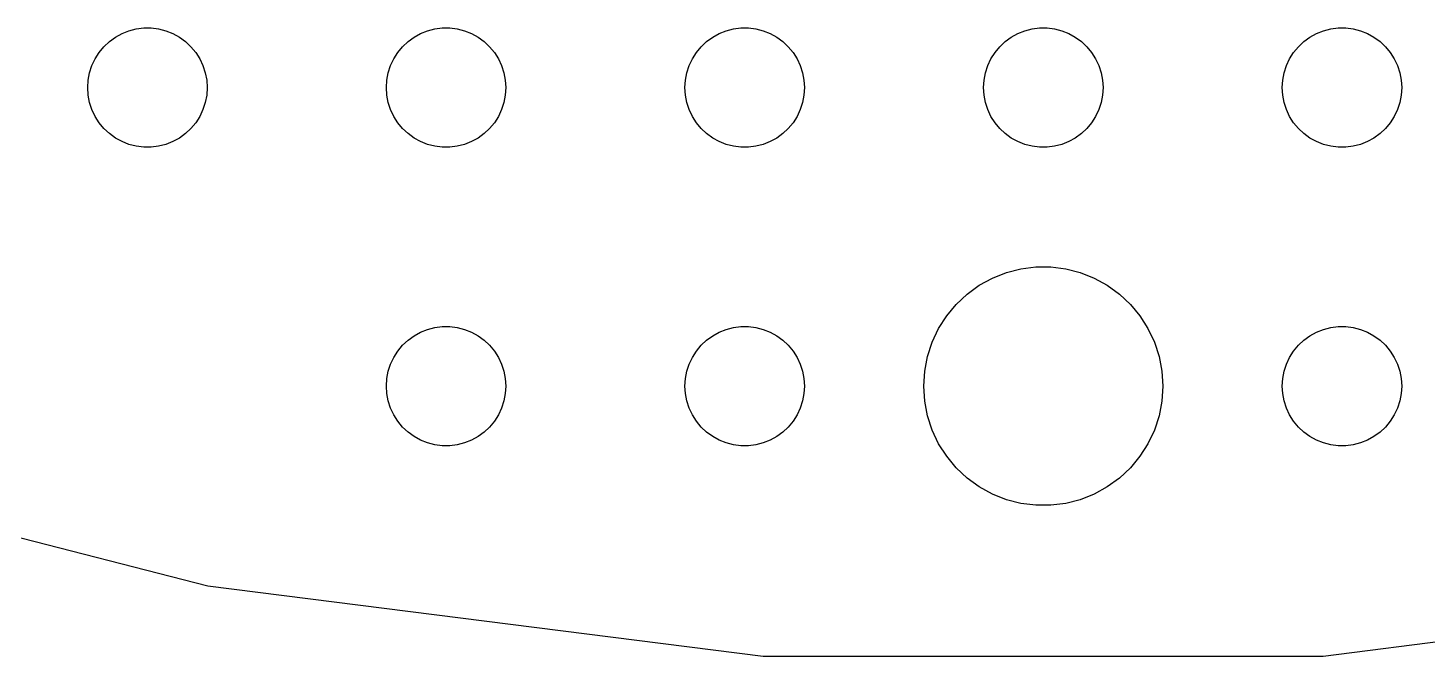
# Model space of a CAD drawing. Header units: metres. Extents: x -112 to 112, y -112 to 112.
# Drawn here: x -25.5 to 9.66, y -111.78 to -96 of the extents above; entities that cross this region are included whole.
import ezdxf

# ---------------------------------------------------------------- set-up
doc = ezdxf.new("R2010")
doc.units = ezdxf.units.M

msp = doc.modelspace()

# ---------------------------------------------------------------- linework, layer by layer
for p, q in [((-23.4561, -96.3442), (-23.3037, -96.2335)), ((-23.3037, -96.2335), (-23.1387, -96.1428)), ((-23.1387, -96.1428), (-22.9635, -96.0734)), ((-22.9635, -96.0734), (-22.7811, -96.0266)), ((-22.7811, -96.0266), (-22.5942, -96.003)), ((-22.5942, -96.003), (-22.4058, -96.003)), ((-22.4058, -96.003), (-22.2189, -96.0266)), ((-22.2189, -96.0266), (-22.0365, -96.0734)), ((-22.0365, -96.0734), (-21.8613, -96.1428)), ((-21.8613, -96.1428), (-21.6963, -96.2335)), ((-21.6963, -96.2335), (-21.5439, -96.3442)), ((-15.9561, -96.3442), (-15.8037, -96.2335)), ((-15.8037, -96.2335), (-15.6387, -96.1428)), ((-15.6387, -96.1428), (-15.4635, -96.0734)), ((-15.4635, -96.0734), (-15.2811, -96.0266)), ((-15.2811, -96.0266), (-15.0942, -96.003)), ((-15.0942, -96.003), (-14.9058, -96.003)), ((-14.9058, -96.003), (-14.7189, -96.0266)), ((-14.7189, -96.0266), (-14.5365, -96.0734)), ((-14.5365, -96.0734), (-14.3613, -96.1428)), ((-14.3613, -96.1428), (-14.1963, -96.2335)), ((-14.1963, -96.2335), (-14.0439, -96.3442)), ((-8.45613, -96.3442), (-8.30373, -96.2335)), ((-8.30373, -96.2335), (-8.13866, -96.1428)), ((-8.13866, -96.1428), (-7.96352, -96.0734)), ((-7.96352, -96.0734), (-7.78107, -96.0266)), ((-7.78107, -96.0266), (-7.59418, -96.003)), ((-7.59418, -96.003), (-7.40581, -96.003)), ((-7.40581, -96.003), (-7.21892, -96.0266)), ((-7.21892, -96.0266), (-7.03647, -96.0734)), ((-7.03647, -96.0734), (-6.86133, -96.1428)), ((-6.86133, -96.1428), (-6.69626, -96.2335)), ((-6.69626, -96.2335), (-6.54385, -96.3442)), ((-0.95613, -96.3442), (-0.80373, -96.2335)), ((-0.80373, -96.2335), (-0.63866, -96.1428)), ((-0.63866, -96.1428), (-0.46352, -96.0734)), ((-0.46352, -96.0734), (-0.28107, -96.0266)), ((-0.28107, -96.0266), (-0.09418, -96.003)), ((-0.09418, -96.003), (0.09418, -96.003)), ((0.09418, -96.003), (0.28107, -96.0266)), ((0.28107, -96.0266), (0.46352, -96.0734)), ((0.46352, -96.0734), (0.63866, -96.1428)), ((0.63866, -96.1428), (0.80373, -96.2335)), ((0.80373, -96.2335), (0.95613, -96.3442)), ((6.54385, -96.3442), (6.69626, -96.2335)), ((6.69626, -96.2335), (6.86133, -96.1428)), ((6.86133, -96.1428), (7.03647, -96.0734)), ((7.03647, -96.0734), (7.21892, -96.0266)), ((7.21892, -96.0266), (7.40581, -96.003)), ((7.40581, -96.003), (7.59418, -96.003)), ((7.59418, -96.003), (7.78107, -96.0266)), ((7.78107, -96.0266), (7.96352, -96.0734)), ((7.96352, -96.0734), (8.13866, -96.1428)), ((8.13866, -96.1428), (8.30373, -96.2335)), ((8.30373, -96.2335), (8.45613, -96.3442)), ((-23.8145, -96.7774), (-23.7135, -96.6183)), ((-23.7135, -96.6183), (-23.5934, -96.4732)), ((-23.5934, -96.4732), (-23.4561, -96.3442)), ((-21.5439, -96.3442), (-21.4065, -96.4732)), ((-21.4065, -96.4732), (-21.2865, -96.6183)), ((-21.2865, -96.6183), (-21.1855, -96.7774)), ((-16.3145, -96.7774), (-16.2135, -96.6183)), ((-16.2135, -96.6183), (-16.0934, -96.4732)), ((-16.0934, -96.4732), (-15.9561, -96.3442)), ((-14.0439, -96.3442), (-13.9065, -96.4732)), ((-13.9065, -96.4732), (-13.7865, -96.6183)), ((-13.7865, -96.6183), (-13.6855, -96.7774)), ((-8.81445, -96.7774), (-8.71352, -96.6183)), ((-8.71352, -96.6183), (-8.59344, -96.4732)), ((-8.59344, -96.4732), (-8.45613, -96.3442)), ((-6.54385, -96.3442), (-6.40654, -96.4732)), ((-6.40654, -96.4732), (-6.28647, -96.6183)), ((-6.28647, -96.6183), (-6.18553, -96.7774)), ((-1.31445, -96.7774), (-1.21352, -96.6183)), ((-1.21352, -96.6183), (-1.09344, -96.4732)), ((-1.09344, -96.4732), (-0.95613, -96.3442)), ((0.95613, -96.3442), (1.09344, -96.4732)), ((1.09344, -96.4732), (1.21352, -96.6183)), ((1.21352, -96.6183), (1.31445, -96.7774)), ((6.18553, -96.7774), (6.28647, -96.6183)), ((6.28647, -96.6183), (6.40654, -96.4732)), ((6.40654, -96.4732), (6.54385, -96.3442)), ((8.45613, -96.3442), (8.59344, -96.4732)), ((8.59344, -96.4732), (8.71352, -96.6183)), ((8.71352, -96.6183), (8.81445, -96.7774)), ((-23.9529, -97.127), (-23.8947, -96.9478)), ((-23.8947, -96.9478), (-23.8145, -96.7774)), ((-21.1855, -96.7774), (-21.1053, -96.9478)), ((-21.1053, -96.9478), (-21.0471, -97.127)), ((-16.4529, -97.127), (-16.3947, -96.9478)), ((-16.3947, -96.9478), (-16.3145, -96.7774)), ((-13.6855, -96.7774), (-13.6053, -96.9478)), ((-13.6053, -96.9478), (-13.5471, -97.127)), ((-8.95287, -97.127), (-8.89465, -96.9478)), ((-8.89465, -96.9478), (-8.81445, -96.7774)), ((-6.18553, -96.7774), (-6.10533, -96.9478)), ((-6.10533, -96.9478), (-6.04712, -97.127)), ((-1.45287, -97.127), (-1.39465, -96.9478)), ((-1.39465, -96.9478), (-1.31445, -96.7774)), ((1.31445, -96.7774), (1.39465, -96.9478)), ((1.39465, -96.9478), (1.45287, -97.127)), ((6.04712, -97.127), (6.10533, -96.9478)), ((6.10533, -96.9478), (6.18553, -96.7774)), ((8.81445, -96.7774), (8.89465, -96.9478)), ((8.89465, -96.9478), (8.95287, -97.127)), ((-24, -97.5), (-23.9882, -97.312)), ((-23.9882, -97.312), (-23.9529, -97.127)), ((-21.0471, -97.127), (-21.0118, -97.312)), ((-21.0118, -97.312), (-21, -97.5)), ((-16.5, -97.5), (-16.4882, -97.312)), ((-16.4882, -97.312), (-16.4529, -97.127)), ((-13.5471, -97.127), (-13.5118, -97.312)), ((-13.5118, -97.312), (-13.5, -97.5)), ((-9, -97.5), (-8.98816, -97.312)), ((-8.98816, -97.312), (-8.95287, -97.127)), ((-6.04712, -97.127), (-6.01183, -97.312)), ((-6.01183, -97.312), (-6, -97.5)), ((-1.5, -97.5), (-1.48816, -97.312)), ((-1.48816, -97.312), (-1.45287, -97.127)), ((1.45287, -97.127), (1.48816, -97.312)), ((1.48816, -97.312), (1.5, -97.5)), ((6, -97.5), (6.01183, -97.312)), ((6.01183, -97.312), (6.04712, -97.127)), ((8.95287, -97.127), (8.98816, -97.312)), ((8.98816, -97.312), (9, -97.5)), ((-23.9882, -97.688), (-24, -97.5)), ((-23.9529, -97.873), (-23.9882, -97.688)), ((-21.0118, -97.688), (-21.0471, -97.873)), ((-21, -97.5), (-21.0118, -97.688)), ((-16.4882, -97.688), (-16.5, -97.5)), ((-16.4529, -97.873), (-16.4882, -97.688)), ((-13.5118, -97.688), (-13.5471, -97.873)), ((-13.5, -97.5), (-13.5118, -97.688)), ((-8.98816, -97.688), (-9, -97.5)), ((-8.95287, -97.873), (-8.98816, -97.688)), ((-6.01183, -97.688), (-6.04712, -97.873)), ((-6, -97.5), (-6.01183, -97.688)), ((-1.48816, -97.688), (-1.5, -97.5)), ((-1.45287, -97.873), (-1.48816, -97.688)), ((1.48816, -97.688), (1.45287, -97.873)), ((1.5, -97.5), (1.48816, -97.688)), ((6.01183, -97.688), (6, -97.5)), ((6.04712, -97.873), (6.01183, -97.688)), ((8.98816, -97.688), (8.95287, -97.873)), ((9, -97.5), (8.98816, -97.688)), ((-23.8947, -98.0522), (-23.9529, -97.873)), ((-23.8145, -98.2226), (-23.8947, -98.0522)), ((-21.1053, -98.0522), (-21.1855, -98.2226)), ((-21.0471, -97.873), (-21.1053, -98.0522)), ((-16.3947, -98.0522), (-16.4529, -97.873)), ((-16.3145, -98.2226), (-16.3947, -98.0522)), ((-13.6053, -98.0522), (-13.6855, -98.2226)), ((-13.5471, -97.873), (-13.6053, -98.0522)), ((-8.89465, -98.0522), (-8.95287, -97.873)), ((-8.81445, -98.2226), (-8.89465, -98.0522)), ((-6.10533, -98.0522), (-6.18553, -98.2226)), ((-6.04712, -97.873), (-6.10533, -98.0522)), ((-1.39465, -98.0522), (-1.45287, -97.873)), ((-1.31445, -98.2226), (-1.39465, -98.0522)), ((1.39465, -98.0522), (1.31445, -98.2226)), ((1.45287, -97.873), (1.39465, -98.0522)), ((6.10533, -98.0522), (6.04712, -97.873)), ((6.18553, -98.2226), (6.10533, -98.0522)), ((8.89465, -98.0522), (8.81445, -98.2226)), ((8.95287, -97.873), (8.89465, -98.0522)), ((-23.7135, -98.3817), (-23.8145, -98.2226)), ((-23.5934, -98.5268), (-23.7135, -98.3817)), ((-21.2865, -98.3817), (-21.4065, -98.5268)), ((-21.1855, -98.2226), (-21.2865, -98.3817)), ((-16.2135, -98.3817), (-16.3145, -98.2226)), ((-16.0934, -98.5268), (-16.2135, -98.3817)), ((-13.7865, -98.3817), (-13.9065, -98.5268)), ((-13.6855, -98.2226), (-13.7865, -98.3817)), ((-8.71352, -98.3817), (-8.81445, -98.2226)), ((-8.59344, -98.5268), (-8.71352, -98.3817)), ((-6.28647, -98.3817), (-6.40654, -98.5268)), ((-6.18553, -98.2226), (-6.28647, -98.3817)), ((-1.21352, -98.3817), (-1.31445, -98.2226)), ((-1.09344, -98.5268), (-1.21352, -98.3817)), ((1.21352, -98.3817), (1.09344, -98.5268)), ((1.31445, -98.2226), (1.21352, -98.3817)), ((6.28647, -98.3817), (6.18553, -98.2226)), ((6.40654, -98.5268), (6.28647, -98.3817)), ((8.71352, -98.3817), (8.59344, -98.5268)), ((8.81445, -98.2226), (8.71352, -98.3817)), ((-23.4561, -98.6558), (-23.5934, -98.5268)), ((-23.3037, -98.7665), (-23.4561, -98.6558)), ((-23.1387, -98.8572), (-23.3037, -98.7665)), ((-21.6963, -98.7665), (-21.8613, -98.8572)), ((-21.5439, -98.6558), (-21.6963, -98.7665)), ((-21.4065, -98.5268), (-21.5439, -98.6558)), ((-15.9561, -98.6558), (-16.0934, -98.5268)), ((-15.8037, -98.7665), (-15.9561, -98.6558)), ((-15.6387, -98.8572), (-15.8037, -98.7665)), ((-14.1963, -98.7665), (-14.3613, -98.8572)), ((-14.0439, -98.6558), (-14.1963, -98.7665)), ((-13.9065, -98.5268), (-14.0439, -98.6558)), ((-8.45613, -98.6558), (-8.59344, -98.5268)), ((-8.30373, -98.7665), (-8.45613, -98.6558)), ((-8.13866, -98.8572), (-8.30373, -98.7665)), ((-6.69626, -98.7665), (-6.86133, -98.8572)), ((-6.54385, -98.6558), (-6.69626, -98.7665)), ((-6.40654, -98.5268), (-6.54385, -98.6558)), ((-0.95613, -98.6558), (-1.09344, -98.5268)), ((-0.80373, -98.7665), (-0.95613, -98.6558)), ((-0.63866, -98.8572), (-0.80373, -98.7665)), ((0.80373, -98.7665), (0.63866, -98.8572)), ((0.95613, -98.6558), (0.80373, -98.7665)), ((1.09344, -98.5268), (0.95613, -98.6558)), ((6.54385, -98.6558), (6.40654, -98.5268)), ((6.69626, -98.7665), (6.54385, -98.6558)), ((6.86133, -98.8572), (6.69626, -98.7665)), ((8.30373, -98.7665), (8.13866, -98.8572)), ((8.45613, -98.6558), (8.30373, -98.7665)), ((8.59344, -98.5268), (8.45613, -98.6558)), ((-22.9635, -98.9266), (-23.1387, -98.8572)), ((-22.7811, -98.9734), (-22.9635, -98.9266)), ((-22.5942, -98.997), (-22.7811, -98.9734)), ((-22.4058, -98.997), (-22.5942, -98.997)), ((-22.2189, -98.9734), (-22.4058, -98.997)), ((-22.0365, -98.9266), (-22.2189, -98.9734)), ((-21.8613, -98.8572), (-22.0365, -98.9266)), ((-15.4635, -98.9266), (-15.6387, -98.8572)), ((-15.2811, -98.9734), (-15.4635, -98.9266)), ((-15.0942, -98.997), (-15.2811, -98.9734)), ((-14.9058, -98.997), (-15.0942, -98.997)), ((-14.7189, -98.9734), (-14.9058, -98.997)), ((-14.5365, -98.9266), (-14.7189, -98.9734)), ((-14.3613, -98.8572), (-14.5365, -98.9266)), ((-7.96352, -98.9266), (-8.13866, -98.8572)), ((-7.78107, -98.9734), (-7.96352, -98.9266)), ((-7.59418, -98.997), (-7.78107, -98.9734)), ((-7.40581, -98.997), (-7.59418, -98.997)), ((-7.21892, -98.9734), (-7.40581, -98.997)), ((-7.03647, -98.9266), (-7.21892, -98.9734)), ((-6.86133, -98.8572), (-7.03647, -98.9266)), ((-0.46352, -98.9266), (-0.63866, -98.8572)), ((-0.28107, -98.9734), (-0.46352, -98.9266)), ((-0.09418, -98.997), (-0.28107, -98.9734)), ((0.09418, -98.997), (-0.09418, -98.997)), ((0.28107, -98.9734), (0.09418, -98.997)), ((0.46352, -98.9266), (0.28107, -98.9734)), ((0.63866, -98.8572), (0.46352, -98.9266)), ((7.03647, -98.9266), (6.86133, -98.8572)), ((7.21892, -98.9734), (7.03647, -98.9266)), ((7.40581, -98.997), (7.21892, -98.9734)), ((7.59418, -98.997), (7.40581, -98.997)), ((7.78107, -98.9734), (7.59418, -98.997)), ((7.96352, -98.9266), (7.78107, -98.9734)), ((8.13866, -98.8572), (7.96352, -98.9266)), ((-1.60747, -102.467), (-1.27733, -102.286)), ((-1.27733, -102.286), (-0.92705, -102.147)), ((-0.92705, -102.147), (-0.56213, -102.053)), ((-0.56213, -102.053), (-0.18837, -102.006)), ((-0.18837, -102.006), (0.18837, -102.006)), ((0.18837, -102.006), (0.56213, -102.053)), ((0.56213, -102.053), (0.92705, -102.147)), ((0.92705, -102.147), (1.27733, -102.286)), ((1.27733, -102.286), (1.60747, -102.467)), ((-1.91226, -102.688), (-1.60747, -102.467)), ((1.60747, -102.467), (1.91226, -102.688)), ((-2.42705, -103.237), (-2.1869, -102.946)), ((-2.1869, -102.946), (-1.91226, -102.688)), ((1.91226, -102.688), (2.1869, -102.946)), ((2.1869, -102.946), (2.42705, -103.237)), ((-2.62891, -103.555), (-2.42705, -103.237)), ((2.42705, -103.237), (2.62891, -103.555)), ((-15.8037, -103.734), (-15.6387, -103.643)), ((-15.6387, -103.643), (-15.4635, -103.573)), ((-15.4635, -103.573), (-15.2811, -103.527)), ((-15.2811, -103.527), (-15.0942, -103.503)), ((-15.0942, -103.503), (-14.9058, -103.503)), ((-14.9058, -103.503), (-14.7189, -103.527)), ((-14.7189, -103.527), (-14.5365, -103.573)), ((-14.5365, -103.573), (-14.3613, -103.643)), ((-14.3613, -103.643), (-14.1963, -103.734)), ((-8.30373, -103.734), (-8.13866, -103.643)), ((-8.13866, -103.643), (-7.96352, -103.573)), ((-7.96352, -103.573), (-7.78107, -103.527)), ((-7.78107, -103.527), (-7.59418, -103.503)), ((-7.59418, -103.503), (-7.40581, -103.503)), ((-7.40581, -103.503), (-7.21892, -103.527)), ((-7.21892, -103.527), (-7.03647, -103.573)), ((-7.03647, -103.573), (-6.86133, -103.643)), ((-6.86133, -103.643), (-6.69626, -103.734)), ((-2.78932, -103.896), (-2.62891, -103.555)), ((2.62891, -103.555), (2.78932, -103.896)), ((6.69626, -103.734), (6.86133, -103.643)), ((6.86133, -103.643), (7.03647, -103.573)), ((7.03647, -103.573), (7.21892, -103.527)), ((7.21892, -103.527), (7.40581, -103.503)), ((7.40581, -103.503), (7.59418, -103.503)), ((7.59418, -103.503), (7.78107, -103.527)), ((7.78107, -103.527), (7.96352, -103.573)), ((7.96352, -103.573), (8.13866, -103.643)), ((8.13866, -103.643), (8.30373, -103.734)), ((-16.2135, -104.118), (-16.0934, -103.973)), ((-16.0934, -103.973), (-15.9561, -103.844)), ((-15.9561, -103.844), (-15.8037, -103.734)), ((-14.1963, -103.734), (-14.0439, -103.844)), ((-14.0439, -103.844), (-13.9065, -103.973)), ((-13.9065, -103.973), (-13.7865, -104.118)), ((-8.71352, -104.118), (-8.59344, -103.973)), ((-8.59344, -103.973), (-8.45613, -103.844)), ((-8.45613, -103.844), (-8.30373, -103.734)), ((-6.69626, -103.734), (-6.54385, -103.844)), ((-6.54385, -103.844), (-6.40654, -103.973)), ((-6.40654, -103.973), (-6.28647, -104.118)), ((-2.90575, -104.254), (-2.78932, -103.896)), ((2.78932, -103.896), (2.90575, -104.254)), ((6.28647, -104.118), (6.40654, -103.973)), ((6.40654, -103.973), (6.54385, -103.844)), ((6.54385, -103.844), (6.69626, -103.734)), ((8.30373, -103.734), (8.45613, -103.844)), ((8.45613, -103.844), (8.59344, -103.973)), ((8.59344, -103.973), (8.71352, -104.118)), ((-16.3947, -104.448), (-16.3145, -104.277)), ((-16.3145, -104.277), (-16.2135, -104.118)), ((-13.7865, -104.118), (-13.6855, -104.277)), ((-13.6855, -104.277), (-13.6053, -104.448)), ((-8.89465, -104.448), (-8.81445, -104.277)), ((-8.81445, -104.277), (-8.71352, -104.118)), ((-6.28647, -104.118), (-6.18553, -104.277)), ((-6.18553, -104.277), (-6.10533, -104.448)), ((-2.97633, -104.624), (-2.90575, -104.254)), ((2.90575, -104.254), (2.97633, -104.624)), ((6.10533, -104.448), (6.18553, -104.277)), ((6.18553, -104.277), (6.28647, -104.118)), ((8.71352, -104.118), (8.81445, -104.277)), ((8.81445, -104.277), (8.89465, -104.448)), ((-16.4882, -104.812), (-16.4529, -104.627)), ((-16.4529, -104.627), (-16.3947, -104.448)), ((-13.6053, -104.448), (-13.5471, -104.627)), ((-13.5471, -104.627), (-13.5118, -104.812)), ((-8.98816, -104.812), (-8.95287, -104.627)), ((-8.95287, -104.627), (-8.89465, -104.448)), ((-6.10533, -104.448), (-6.04712, -104.627)), ((-6.04712, -104.627), (-6.01183, -104.812)), ((-3, -105), (-2.97633, -104.624)), ((2.97633, -104.624), (3, -105)), ((6.01183, -104.812), (6.04712, -104.627)), ((6.04712, -104.627), (6.10533, -104.448)), ((8.89465, -104.448), (8.95287, -104.627)), ((8.95287, -104.627), (8.98816, -104.812)), ((-16.5, -105), (-16.4882, -104.812)), ((-16.4882, -105.188), (-16.5, -105)), ((-13.5118, -104.812), (-13.5, -105)), ((-13.5, -105), (-13.5118, -105.188)), ((-9, -105), (-8.98816, -104.812)), ((-8.98816, -105.188), (-9, -105)), ((-6.01183, -104.812), (-6, -105)), ((-6, -105), (-6.01183, -105.188)), ((-2.97633, -105.376), (-3, -105)), ((3, -105), (2.97633, -105.376)), ((6, -105), (6.01183, -104.812)), ((6.01183, -105.188), (6, -105)), ((8.98816, -104.812), (9, -105)), ((9, -105), (8.98816, -105.188)), ((-16.4529, -105.373), (-16.4882, -105.188)), ((-16.3947, -105.552), (-16.4529, -105.373)), ((-13.5471, -105.373), (-13.6053, -105.552)), ((-13.5118, -105.188), (-13.5471, -105.373)), ((-8.95287, -105.373), (-8.98816, -105.188)), ((-8.89465, -105.552), (-8.95287, -105.373)), ((-6.04712, -105.373), (-6.10533, -105.552)), ((-6.01183, -105.188), (-6.04712, -105.373)), ((-2.90575, -105.746), (-2.97633, -105.376)), ((2.97633, -105.376), (2.90575, -105.746)), ((6.04712, -105.373), (6.01183, -105.188)), ((6.10533, -105.552), (6.04712, -105.373)), ((8.95287, -105.373), (8.89465, -105.552)), ((8.98816, -105.188), (8.95287, -105.373)), ((-16.3145, -105.723), (-16.3947, -105.552)), ((-16.2135, -105.882), (-16.3145, -105.723)), ((-13.6855, -105.723), (-13.7865, -105.882)), ((-13.6053, -105.552), (-13.6855, -105.723)), ((-8.81445, -105.723), (-8.89465, -105.552)), ((-8.71352, -105.882), (-8.81445, -105.723)), ((-6.18553, -105.723), (-6.28647, -105.882)), ((-6.10533, -105.552), (-6.18553, -105.723)), ((-2.78932, -106.104), (-2.90575, -105.746)), ((2.90575, -105.746), (2.78932, -106.104)), ((6.18553, -105.723), (6.10533, -105.552)), ((6.28647, -105.882), (6.18553, -105.723)), ((8.81445, -105.723), (8.71352, -105.882)), ((8.89465, -105.552), (8.81445, -105.723)), ((-16.0934, -106.027), (-16.2135, -105.882)), ((-15.9561, -106.156), (-16.0934, -106.027)), ((-15.8037, -106.266), (-15.9561, -106.156)), ((-14.0439, -106.156), (-14.1963, -106.266)), ((-13.9065, -106.027), (-14.0439, -106.156)), ((-13.7865, -105.882), (-13.9065, -106.027)), ((-8.59344, -106.027), (-8.71352, -105.882)), ((-8.45613, -106.156), (-8.59344, -106.027)), ((-8.30373, -106.266), (-8.45613, -106.156)), ((-6.54385, -106.156), (-6.69626, -106.266)), ((-6.40654, -106.027), (-6.54385, -106.156)), ((-6.28647, -105.882), (-6.40654, -106.027)), ((-2.62891, -106.445), (-2.78932, -106.104)), ((2.78932, -106.104), (2.62891, -106.445)), ((6.40654, -106.027), (6.28647, -105.882)), ((6.54385, -106.156), (6.40654, -106.027)), ((6.69626, -106.266), (6.54385, -106.156)), ((8.45613, -106.156), (8.30373, -106.266)), ((8.59344, -106.027), (8.45613, -106.156)), ((8.71352, -105.882), (8.59344, -106.027)), ((-34.6099, -106.518), (-20.9867, -110.016)), ((-15.6387, -106.357), (-15.8037, -106.266)), ((-15.4635, -106.427), (-15.6387, -106.357)), ((-15.2811, -106.473), (-15.4635, -106.427)), ((-15.0942, -106.497), (-15.2811, -106.473)), ((-14.9058, -106.497), (-15.0942, -106.497)), ((-14.7189, -106.473), (-14.9058, -106.497)), ((-14.5365, -106.427), (-14.7189, -106.473)), ((-14.3613, -106.357), (-14.5365, -106.427)), ((-14.1963, -106.266), (-14.3613, -106.357)), ((-8.13866, -106.357), (-8.30373, -106.266)), ((-7.96352, -106.427), (-8.13866, -106.357)), ((-7.78107, -106.473), (-7.96352, -106.427)), ((-7.59418, -106.497), (-7.78107, -106.473)), ((-7.40581, -106.497), (-7.59418, -106.497)), ((-7.21892, -106.473), (-7.40581, -106.497)), ((-7.03647, -106.427), (-7.21892, -106.473)), ((-6.86133, -106.357), (-7.03647, -106.427)), ((-6.69626, -106.266), (-6.86133, -106.357)), ((-2.42705, -106.763), (-2.62891, -106.445)), ((2.62891, -106.445), (2.42705, -106.763)), ((6.86133, -106.357), (6.69626, -106.266)), ((7.03647, -106.427), (6.86133, -106.357)), ((7.21892, -106.473), (7.03647, -106.427)), ((7.40581, -106.497), (7.21892, -106.473)), ((7.59418, -106.497), (7.40581, -106.497)), ((7.78107, -106.473), (7.59418, -106.497)), ((7.96352, -106.427), (7.78107, -106.473)), ((8.13866, -106.357), (7.96352, -106.427)), ((8.30373, -106.266), (8.13866, -106.357)), ((-2.1869, -107.054), (-2.42705, -106.763)), ((2.42705, -106.763), (2.1869, -107.054)), ((-1.91226, -107.312), (-2.1869, -107.054)), ((2.1869, -107.054), (1.91226, -107.312)), ((-1.60747, -107.533), (-1.91226, -107.312)), ((-1.27733, -107.714), (-1.60747, -107.533)), ((1.60747, -107.533), (1.27733, -107.714)), ((1.91226, -107.312), (1.60747, -107.533)), ((-0.92705, -107.853), (-1.27733, -107.714)), ((-0.56213, -107.947), (-0.92705, -107.853)), ((0.92705, -107.853), (0.56213, -107.947)), ((1.27733, -107.714), (0.92705, -107.853)), ((-0.18837, -107.994), (-0.56213, -107.947)), ((0.18837, -107.994), (-0.18837, -107.994)), ((0.56213, -107.947), (0.18837, -107.994)), ((-20.9867, -110.016), (-7.03253, -111.779)), ((7.03253, -111.779), (20.9867, -110.016)), ((-7.03253, -111.779), (7.03253, -111.779))]:
    msp.add_line(p, q)

doc.saveas('drawing.dxf')
